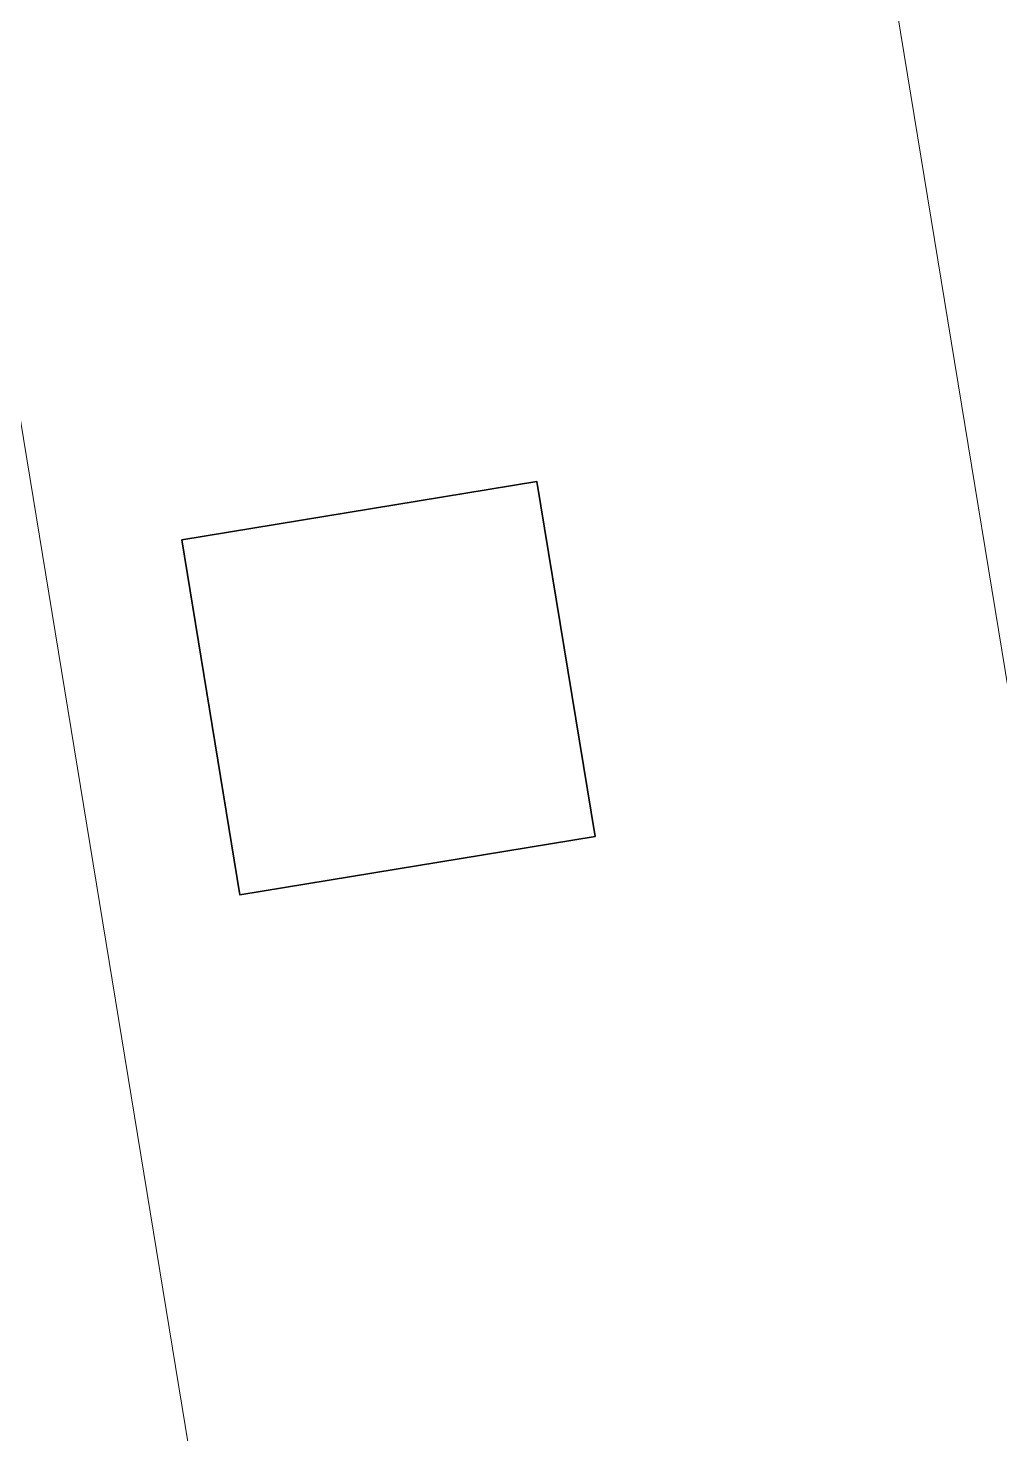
# Model space of a CAD drawing. Header units: metres. Extents: x 2 to 659295185, y -28 to 1124222152.
# Drawn here: x 655611.799 to 655613.149, y 1126539.763 to 1126541.716 of the extents above; entities that cross this region are included whole.
import ezdxf

# ---------------------------------------------------------------- set-up
doc = ezdxf.new("R2010")
doc.units = ezdxf.units.M
doc.header["$MEASUREMENT"] = 0
doc.linetypes.add('CCSM_C1_CUERPO CK$0$CONTINUA', pattern=[0])
doc.layers.add('CCSM_C1_CUERPO CK$0$A-EQUIPOS', color=9, linetype='CONTINUOUS')
doc.layers.add('CCSM_C1_CUERPO CK$0$A-PARED', color=2, linetype='CCSM_C1_CUERPO CK$0$CONTINUA')
doc.layers.add('CCSM_XREF ESTRUCTURA15$0$E-CA-COLUMNA', color=2, linetype='CONTINUOUS', lineweight=35)
doc.layers.add('CCSM_XREF ESTRUCTURA15$0$E-CC-COLUMNA', color=2, linetype='CONTINUOUS', lineweight=35)

# ---------------------------------------------------------------- blocks, each defined once
blk = doc.blocks.new('CCSM_XREF ESTRUCTURA15$0$CCSM_COLUMNA REC')
at = {"layer": 'CCSM_XREF ESTRUCTURA15$0$E-CA-COLUMNA'}
blk.add_lwpolyline([(-0.25, -0.25), (0.25, -0.25), (0.25, 0.25), (-0.25, 0.25)], close=True, dxfattribs=at)

msp = doc.modelspace()

# ---------------------------------------------------------------- linework, layer by layer
at = {"layer": 'CCSM_C1_CUERPO CK$0$A-EQUIPOS', "lineweight": 5}
msp.add_line((655611.754, 1126541.3795), (655612.9131, 1126534.3082), dxfattribs=at)
msp.add_line((655611.754, 1126541.3795), (655612.9131, 1126534.3082), dxfattribs=at)
at = {"layer": 'CCSM_C1_CUERPO CK$0$A-PARED', "lineweight": 5}
msp.add_lwpolyline([(655614.4471, 1126532.9527), (655612.8521, 1126542.6833)], dxfattribs=at)

# ---------------------------------------------------------------- block references
at = {"layer": 'CCSM_XREF ESTRUCTURA15$0$E-CC-COLUMNA', "lineweight": 5, "rotation": 279.3085951751866}
msp.add_blockref('CCSM_XREF ESTRUCTURA15$0$CCSM_COLUMNA REC', (655612.2996, 1126540.7991), dxfattribs=at)

doc.saveas('drawing.dxf')
